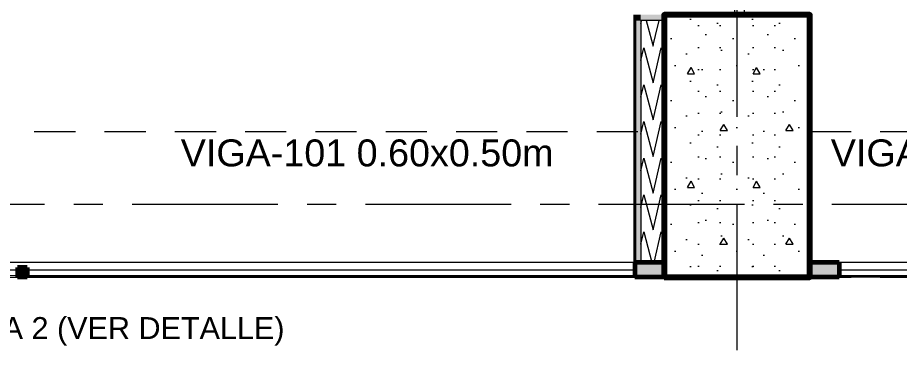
# Model space of a CAD drawing. Header units: inches. Extents: x -19 to 5698, y -728 to 92.
# Drawn here: x 120.353 to 123.377, y 29.415 to 30.59 of the extents above; entities that cross this region are included whole.
import ezdxf

# ---------------------------------------------------------------- set-up
doc = ezdxf.new("R2010")
doc.units = ezdxf.units.IN
doc.header["$MEASUREMENT"] = 0
doc.set_wipeout_variables(frame=1)
for name, pattern in [('HIDDEN', [0.375, 0.25, -0.125]), ('Hidden Line', [0.195611, 0.141111, -0.0545]), ('Punto & Raya', [0.65, 0.5, -0.075, 0, -0.075]), ('Wipeout_Contour', [1, 0, -1])]:
    doc.linetypes.add(name, pattern=pattern)
doc.layers.get('0').update_dxf_attribs({"color": 61})
doc.layers.add('00 conduct tomacorr', color=120, linetype='HIDDEN', lineweight=30)
for name, color, linetype in [('02 _ ARQ _ ALB _ Ejes Generales', 251, 'Continuous'), ('02 _ ARQ _ ZON _ Espacio.3D', 7, 'Continuous'), ('08 _ STR _ EXT _ 06 Columnas', 7, 'Continuous'), ('08 _ STR _ EXT _ 09 Vigas', 251, 'Continuous'), ('Acabado - Muros', 7, 'Continuous'), ('Estructura - 04 MURO', 7, 'Continuous'), ('Notas - Etiquetas', 7, 'Continuous')]:
    doc.layers.add(name, color=color, linetype=linetype)
doc.styles.add('Estilo_Generado_4', font='swisse.ttf')
doc.dimstyles.new('Estilo_Generado__8', dxfattribs={"dimtxt": 0.18, "dimasz": 0.0912, "dimexe": 0.18, "dimexo": 0.0625, "dimgap": 0, "dimtad": 0, "dimtih": 1, "dimtoh": 1, "dimdec": 4, "dimzin": 0, "dimdsep": 46, "dimcen": 0.09, "dimadec": 0, "dimazin": 0, "dimtfac": 1, "dimtdec": 4, "dimtmove": 0, "dimatfit": 3, "dimldrblk": 'ARROWHEAD_5', "dimfxl": 1, "dimtolj": 1, "dimtzin": 0, "dimarcsym": 0})

# ---------------------------------------------------------------- blocks, each defined once
blk = doc.blocks.new('*X69', base_point=(804.059, 0))
at = {"layer": 'Estructura - 04 MURO', "color": 9, "linetype": 'Continuous', "lineweight": 5}
for p, q in [((834.049, 30.5688), (834.0511, 30.5779)), ((834.0744, 30.5546), (834.089, 30.5)), ((834.093, 30.5), (834.0998, 30.5292))]:
    blk.add_line(p, q, dxfattribs=at)
blk = doc.blocks.new('*X70', base_point=(804.059, 0))
at = {"layer": 'Estructura - 04 MURO', "color": 9, "linetype": 'Continuous', "lineweight": 5}
for p, q in [((834.0511, 30.5779), (834.0516, 30.58)), ((834.0676, 30.58), (834.0744, 30.5546)), ((834.0998, 30.5292), (834.1116, 30.58)), ((834.1276, 30.58), (834.129, 30.5747))]:
    blk.add_line(p, q, dxfattribs=at)
blk = doc.blocks.new('*X71', base_point=(804.059, 0))
at = {"layer": 'Estructura - 04 MURO', "color": 9, "linetype": 'Continuous', "lineweight": 5}
for p, q in [((834.049, 30.4428), (834.059, 30.4859)), ((834.059, 30.4859), (834.0912, 30.366)), ((834.089, 30.5), (834.0912, 30.492)), ((834.0912, 30.492), (834.093, 30.5)), ((834.0912, 30.366), (834.119, 30.4859)), ((834.119, 30.4859), (834.129, 30.4487)), ((834.049, 30.3168), (834.059, 30.3599)), ((834.059, 30.3599), (834.0912, 30.24)), ((834.0912, 30.24), (834.119, 30.3599)), ((834.119, 30.3599), (834.129, 30.3227)), ((834.049, 30.1908), (834.059, 30.2339)), ((834.059, 30.2339), (834.0912, 30.114)), ((834.0912, 30.114), (834.119, 30.2339)), ((834.119, 30.2339), (834.129, 30.1967)), ((834.049, 30.0648), (834.059, 30.1079)), ((834.059, 30.1079), (834.0912, 29.988)), ((834.0912, 29.988), (834.119, 30.1079)), ((834.119, 30.1079), (834.129, 30.0707)), ((834.049, 29.9388), (834.059, 29.9819)), ((834.059, 29.9819), (834.0912, 29.862)), ((834.0912, 29.862), (834.119, 29.9819)), ((834.119, 29.9819), (834.129, 29.9447)), ((834.049, 29.8128), (834.059, 29.8559)), ((834.059, 29.8559), (834.0874, 29.75)), ((834.0944, 29.75), (834.119, 29.8559)), ((834.119, 29.8559), (834.129, 29.8187))]:
    blk.add_line(p, q, dxfattribs=at)
blk = doc.blocks.new('ARROWHEAD_5')
at = {"linetype": 'Continuous', "lineweight": 0}
blk.add_hatch(color=0, dxfattribs=at).paths.add_polyline_path([(-1, 0.2679), (0, 0), (-1, -0.2679)])
at = {"color": 0, "linetype": 'Continuous', "lineweight": 0}
blk.add_line((0, 0), (-1, 0), dxfattribs=at)

msp = doc.modelspace()

# ---------------------------------------------------------------- hatches: boundary and pattern name
at = {"layer": '08 _ STR _ EXT _ 06 Columnas', "linetype": 'Continuous', "lineweight": 9}
h = msp.add_hatch(dxfattribs=at)
h.set_pattern_fill('HORMIGÓN_EN_MASA_0002', style=0, pattern_type=2)
h.set_pattern_definition([(0, (92.5, 6e-09), (0, 0.3897114), [0.024375, -0.200625]), (0, (92.6125, 0.19486), (0, 0.3897114), [0.024375, -0.200625]), (60, (92.5, 6e-09), (-0.3375, 0.1948557), [0.024375, -0.200625]), (60, (92.725, 6e-09), (-0.3375, 0.1948557), [0.024375, -0.200625]), (120, (92.5244, 6e-09), (0.3375, 0.1948557), [0.024375, -0.200625]), (120, (92.7494, 6e-09), (0.3375, 0.1948557), [0.024375, -0.200625]), (0, (92.500015, 0.0375), (0, 0.075), [0, -0.075, 0, -0.1125]), (45, (92.537515, 0.0375), (-0.05303301, 0.05303301), [0, -0.05625, 0, -0.09375])])
h.paths.add_polyline_path([(122.57, 29.7), (123.07, 29.7), (123.07, 30.6), (122.57, 30.6)])
at = {"layer": 'Estructura - 04 MURO', "linetype": 'Continuous', "lineweight": 9}
for points in [[(122.47, 30.58), (122.49, 30.58), (122.47, 30.6)], [(122.49, 30.6), (122.47, 30.6), (122.49, 30.58)], [(122.49, 30.58), (122.57, 30.58), (122.57, 30.6), (122.49, 30.6)]]:
    msp.add_hatch(color=250, dxfattribs=at).paths.add_polyline_path(points)

# ---------------------------------------------------------------- linework, layer by layer
at = {"layer": '00 conduct tomacorr'}
msp.add_arc((121.5229, 19.7601, 0.0006), 11.2972, 92.06595, 111.81028, dxfattribs=at)
at = {"layer": '02 _ ARQ _ ALB _ Ejes Generales', "color": 251, "linetype": 'Punto & Raya', "lineweight": 13, "true_color": 0x636466}
for p, q in [((122.82, 3.05), (122.82, 44.9)), ((98.3454, 29.95), (147.07, 29.95))]:
    msp.add_line(p, q, dxfattribs=at)
at = {"layer": '02 _ ARQ _ ZON _ Espacio.3D', "color": 254, "linetype": 'Continuous', "lineweight": 0, "flags": 128}
for points in [[(108.57, 31.0002), (112.57, 31.0001), (112.57, 29.6999), (115.57, 29.7), (115.57, 30.8002), (116.07, 30.8001), (116.07, 30.2), (116.67, 30.1999), (116.67, 29.7), (122.57, 29.7), (122.57, 30.2), (122.57, 30.6), (122.812, 30.6), (122.812, 39), (122.57, 39), (122.57, 39.75), (116.07, 39.75), (116.07, 39.65), (116.07, 39), (115.57, 39), (115.57, 39.4), (109.07, 39.4), (109.0699, 39), (108.5699, 39)], [(126.5479, 39.4), (123.07, 39.4), (123.07, 39), (122.845, 39), (122.845, 30.6), (123.07, 30.6), (123.07, 30.1999), (123.07, 29.75), (129.57, 29.75)], [(143.92, 27), (143.92, 29.7), (115.57, 29.7), (112.57, 29.7), (112.57, 17.4)]]:
    msp.add_lwpolyline(points, dxfattribs=at)
at = {"layer": '08 _ STR _ EXT _ 06 Columnas', "color": 7, "linetype": 'Continuous', "lineweight": 80, "flags": 128}
msp.add_lwpolyline([(122.57, 29.7), (123.07, 29.7), (123.07, 30.6), (122.57, 30.6)], close=True, dxfattribs=at)
at = {"layer": '08 _ STR _ EXT _ 09 Vigas', "color": 251, "linetype": 'Hidden Line', "lineweight": 13, "true_color": 0x636466}
for p, q in [((122.57, 30.2), (122.57, 39.4)), ((123.07, 30.2), (123.07, 39.4)), ((116.07, 30.2), (122.57, 30.2)), ((123.07, 30.2), (129.57, 30.2)), ((123.07, 29.7), (122.57, 29.7))]:
    msp.add_line(p, q, dxfattribs=at)
at = {"layer": 'Acabado - Muros', "color": 7, "linetype": 'Continuous', "lineweight": 60}
for p, q in [((122.57, 29.75), (122.57, 29.7)), ((123.07, 29.75), (123.07, 29.7))]:
    msp.add_line(p, q, dxfattribs=at)
at = {"layer": 'Estructura - 04 MURO', "color": 143, "linetype": 'Continuous', "lineweight": 5}
for p, q in [((122.49, 30.58), (122.49, 30.5)), ((122.57, 30.58), (122.49, 30.58)), ((122.49, 30.58), (122.49, 30.5)), ((122.49, 30.5), (122.49, 29.75))]:
    msp.add_line(p, q, dxfattribs=at)
at = {"layer": 'Estructura - 04 MURO', "color": 7, "linetype": 'Continuous', "lineweight": 40, "flags": 128}
msp.add_lwpolyline([(122.47, 30.6), (122.47, 30.58)], dxfattribs=at)
at = {"layer": 'Estructura - 04 MURO', "color": 143, "linetype": 'Continuous', "lineweight": 5, "flags": 128}
msp.add_lwpolyline([(122.49, 29.75), (122.57, 29.75)], dxfattribs=at)

# ---------------------------------------------------------------- block references
at = {"layer": 'Estructura - 04 MURO', "color": 7, "lineweight": 80}
for name in ['*X69', '*X70', '*X71']:
    msp.add_blockref(name, (92.5, 0), dxfattribs=at)

# ---------------------------------------------------------------- texts
at = {"layer": 'Notas - Etiquetas', "color": 171, "linetype": 'Continuous', "lineweight": 13, "style": 'Estilo_Generado_4'}
for s, insert, char_height, attachment_point in [('\\A1;{\\pql;\\fSwis721 Ex BT|b0|i0|c0|p34;VIGA-101\\fSwis721 Ex BT|b0|i0|c0|p34; \\fSwis721 Ex BT|b0|i0|c0|p34;0.60\\fSwis721 Ex BT|b0|i0|c0|p34;x\\fSwis721 Ex BT|b0|i0|c0|p34;0.50\\fSwis721 Ex BT|b0|i0|c0|p34;m}', (120.9124, 30.1724), 0.0925, 1), ('\\A1;{\\pql;\\fSwis721 Ex BT|b0|i0|c0|p34;VIGA-103\\fSwis721 Ex BT|b0|i0|c0|p34; \\fSwis721 Ex BT|b0|i0|c0|p34;0.90\\fSwis721 Ex BT|b0|i0|c0|p34;x\\fSwis721 Ex BT|b0|i0|c0|p34;0.50\\fSwis721 Ex BT|b0|i0|c0|p34;m}', (123.1416, 30.1724), 0.0925, 1), ('\\A1;{\\pql;\\fSwis721 Ex BT|b0|i0|c0|p34;TABIQUERIA FIJA 2 (VER DETALLE)\\fSwis721 Ex BT|b0|i0|c0|p34; }', (119.4926, 29.5142), 0.075, 4)]:
    msp.add_mtext(s, dxfattribs=dict(at, insert=insert, char_height=char_height, attachment_point=attachment_point))

# ---------------------------------------------------------------- leaders
at = {"layer": 'Notas - Etiquetas', "color": 144, "linetype": 'Continuous', "lineweight": 13, "annotation_type": 0, "has_hookline": 1, "hookline_direction": 1, "text_width": 1.9482, "horizontal_direction": (0, 1, 0)}
msp.add_leader([(122.83, 34.8), (122.9988, 34.492), (122.9988, 32.1529)], dimstyle='Estilo_Generado__8', dxfattribs=at)

# ---------------------------------------------------------------- next in the draw order: wipeouts: each hides what was drawn before it
at = {"color": 254, "linetype": 'Wipeout_Contour', "lineweight": 0, "ltscale": 4999.983683}
msp.add_wipeout([(122.47, 29.75), (120.3695, 29.75), (120.3695, 29.733), (120.386, 29.733), (120.386, 29.7), (122.47, 29.7)], dxfattribs=at).dxf.layer = 'Acabado - Muros'
at = {"color": 254, "linetype": 'Wipeout_Contour', "lineweight": 0, "ltscale": 5015.155538}
msp.add_wipeout([(123.17, 29.75), (123.17, 29.7), (124.3037, 29.7), (124.3037, 29.733), (124.3202, 29.733), (124.3202, 29.75)], dxfattribs=at).dxf.layer = 'Acabado - Muros'

# ---------------------------------------------------------------- next in the draw order: hatches: boundary and pattern name
at = {"layer": 'Estructura - 04 MURO', "linetype": 'Continuous', "lineweight": 9}
msp.add_hatch(color=250, dxfattribs=at).paths.add_polyline_path([(122.47, 29.75), (122.49, 29.75), (122.49, 30.58), (122.47, 30.58)])

# ---------------------------------------------------------------- next in the draw order: linework, layer by layer
at = {"layer": 'Acabado - Muros', "color": 7, "linetype": 'Continuous', "lineweight": 60}
for p, q in [((122.57, 29.75), (122.47, 29.75)), ((123.17, 29.75), (123.07, 29.75))]:
    msp.add_line(p, q, dxfattribs=at)
at = {"layer": 'Acabado - Muros', "color": 251, "linetype": 'Continuous', "lineweight": 13, "flags": 128}
for points in [[(126.4702, 29.75), (124.3202, 29.75), (123.17, 29.75)], [(122.47, 29.7), (120.386, 29.7)], [(124.3037, 29.7), (123.17, 29.7)]]:
    msp.add_lwpolyline(points, dxfattribs=at)
at = {"layer": 'Estructura - 04 MURO', "color": 7, "linetype": 'Continuous', "lineweight": 40, "flags": 128}
for points in [[(122.47, 30.58), (122.47, 29.75)], [(122.47, 29.75), (122.49, 29.75)]]:
    msp.add_lwpolyline(points, dxfattribs=at)

# ---------------------------------------------------------------- next in the draw order: wipeouts: each hides what was drawn before it
at = {"color": 254, "linetype": 'Wipeout_Contour', "lineweight": 0, "ltscale": 4989.555766}
msp.add_wipeout([(118.27, 29.75), (118.27, 29.7), (120.353, 29.7), (120.353, 29.733), (120.3695, 29.733), (120.3695, 29.75)], dxfattribs=at).dxf.layer = 'Acabado - Muros'

# ---------------------------------------------------------------- next in the draw order: linework, layer by layer
at = {"layer": 'Acabado - Muros', "color": 251, "linetype": 'Continuous', "lineweight": 13, "flags": 128}
msp.add_lwpolyline([(122.47, 29.75), (120.3695, 29.75), (118.27, 29.75)], dxfattribs=at)

# ---------------------------------------------------------------- next in the draw order: wipeouts: each hides what was drawn before it
at = {"color": 254, "linetype": 'Wipeout_Contour', "lineweight": 0, "ltscale": 3325.607229}
msp.add_wipeout([(118.27, 29.705), (120.353, 29.705), (120.353, 29.725), (118.27, 29.725)], dxfattribs=at).dxf.layer = 'Acabado - Muros'
at = {"color": 254, "linetype": 'Wipeout_Contour', "lineweight": 0, "ltscale": 3334.067848}
msp.add_wipeout([(120.386, 29.705), (122.47, 29.705), (122.47, 29.725), (120.386, 29.725)], dxfattribs=at).dxf.layer = 'Acabado - Muros'
at = {"color": 254, "linetype": 'Wipeout_Contour', "lineweight": 0, "ltscale": 3343.297577}
msp.add_wipeout([(123.17, 29.705), (124.3037, 29.705), (124.3037, 29.725), (123.17, 29.725)], dxfattribs=at).dxf.layer = 'Acabado - Muros'

# ---------------------------------------------------------------- next in the draw order: hatches: boundary and pattern name
at = {"layer": 'Acabado - Muros', "linetype": 'Continuous', "lineweight": 0}
for points in [[(120.353, 29.733), (120.353, 29.7), (120.386, 29.7), (120.386, 29.733)], [(122.47, 29.7), (122.57, 29.7), (122.57, 29.75), (122.47, 29.75)], [(123.17, 29.7), (123.17, 29.75), (123.07, 29.75), (123.07, 29.7)]]:
    msp.add_hatch(color=254, dxfattribs=at).paths.add_polyline_path(points)

# ---------------------------------------------------------------- next in the draw order: linework, layer by layer
at = {"layer": '08 _ STR _ EXT _ 09 Vigas', "color": 251, "linetype": 'Hidden Line', "lineweight": 13, "true_color": 0x636466}
for p, q in [((102.07, 29.7), (122.57, 29.7)), ((123.07, 29.7), (136.57, 29.7))]:
    msp.add_line(p, q, dxfattribs=at)
at = {"layer": 'Acabado - Muros', "color": 7, "linetype": 'Continuous', "lineweight": 60}
for p, q in [((120.353, 29.733), (120.353, 29.7)), ((120.386, 29.733), (120.353, 29.733)), ((120.386, 29.733), (120.386, 29.7)), ((122.47, 29.75), (122.47, 29.7)), ((123.17, 29.75), (123.17, 29.7)), ((120.386, 29.7), (120.353, 29.7)), ((122.57, 29.7), (122.47, 29.7)), ((123.17, 29.7), (123.07, 29.7))]:
    msp.add_line(p, q, dxfattribs=at)
at = {"layer": 'Acabado - Muros', "color": 7, "linetype": 'Continuous', "lineweight": 13, "flags": 128}
for points in [[(118.27, 29.705), (118.27, 29.725), (120.353, 29.725), (120.353, 29.705)], [(120.386, 29.705), (120.386, 29.725), (122.47, 29.725), (122.47, 29.705)], [(123.17, 29.705), (123.17, 29.725), (124.3037, 29.725), (124.3037, 29.705)]]:
    msp.add_lwpolyline(points, close=True, dxfattribs=at)

# ---------------------------------------------------------------- next in the draw order: leaders
at = {"layer": 'Notas - Etiquetas', "color": 144, "linetype": 'Continuous', "lineweight": 13, "annotation_type": 0, "has_hookline": 1, "hookline_direction": 0, "text_width": 1.9482}
msp.add_leader([(119.1371, 29.715), (119.3287, 29.5142), (119.4926, 29.5142)], dimstyle='Estilo_Generado__8', dxfattribs=at)

doc.saveas('drawing.dxf')
